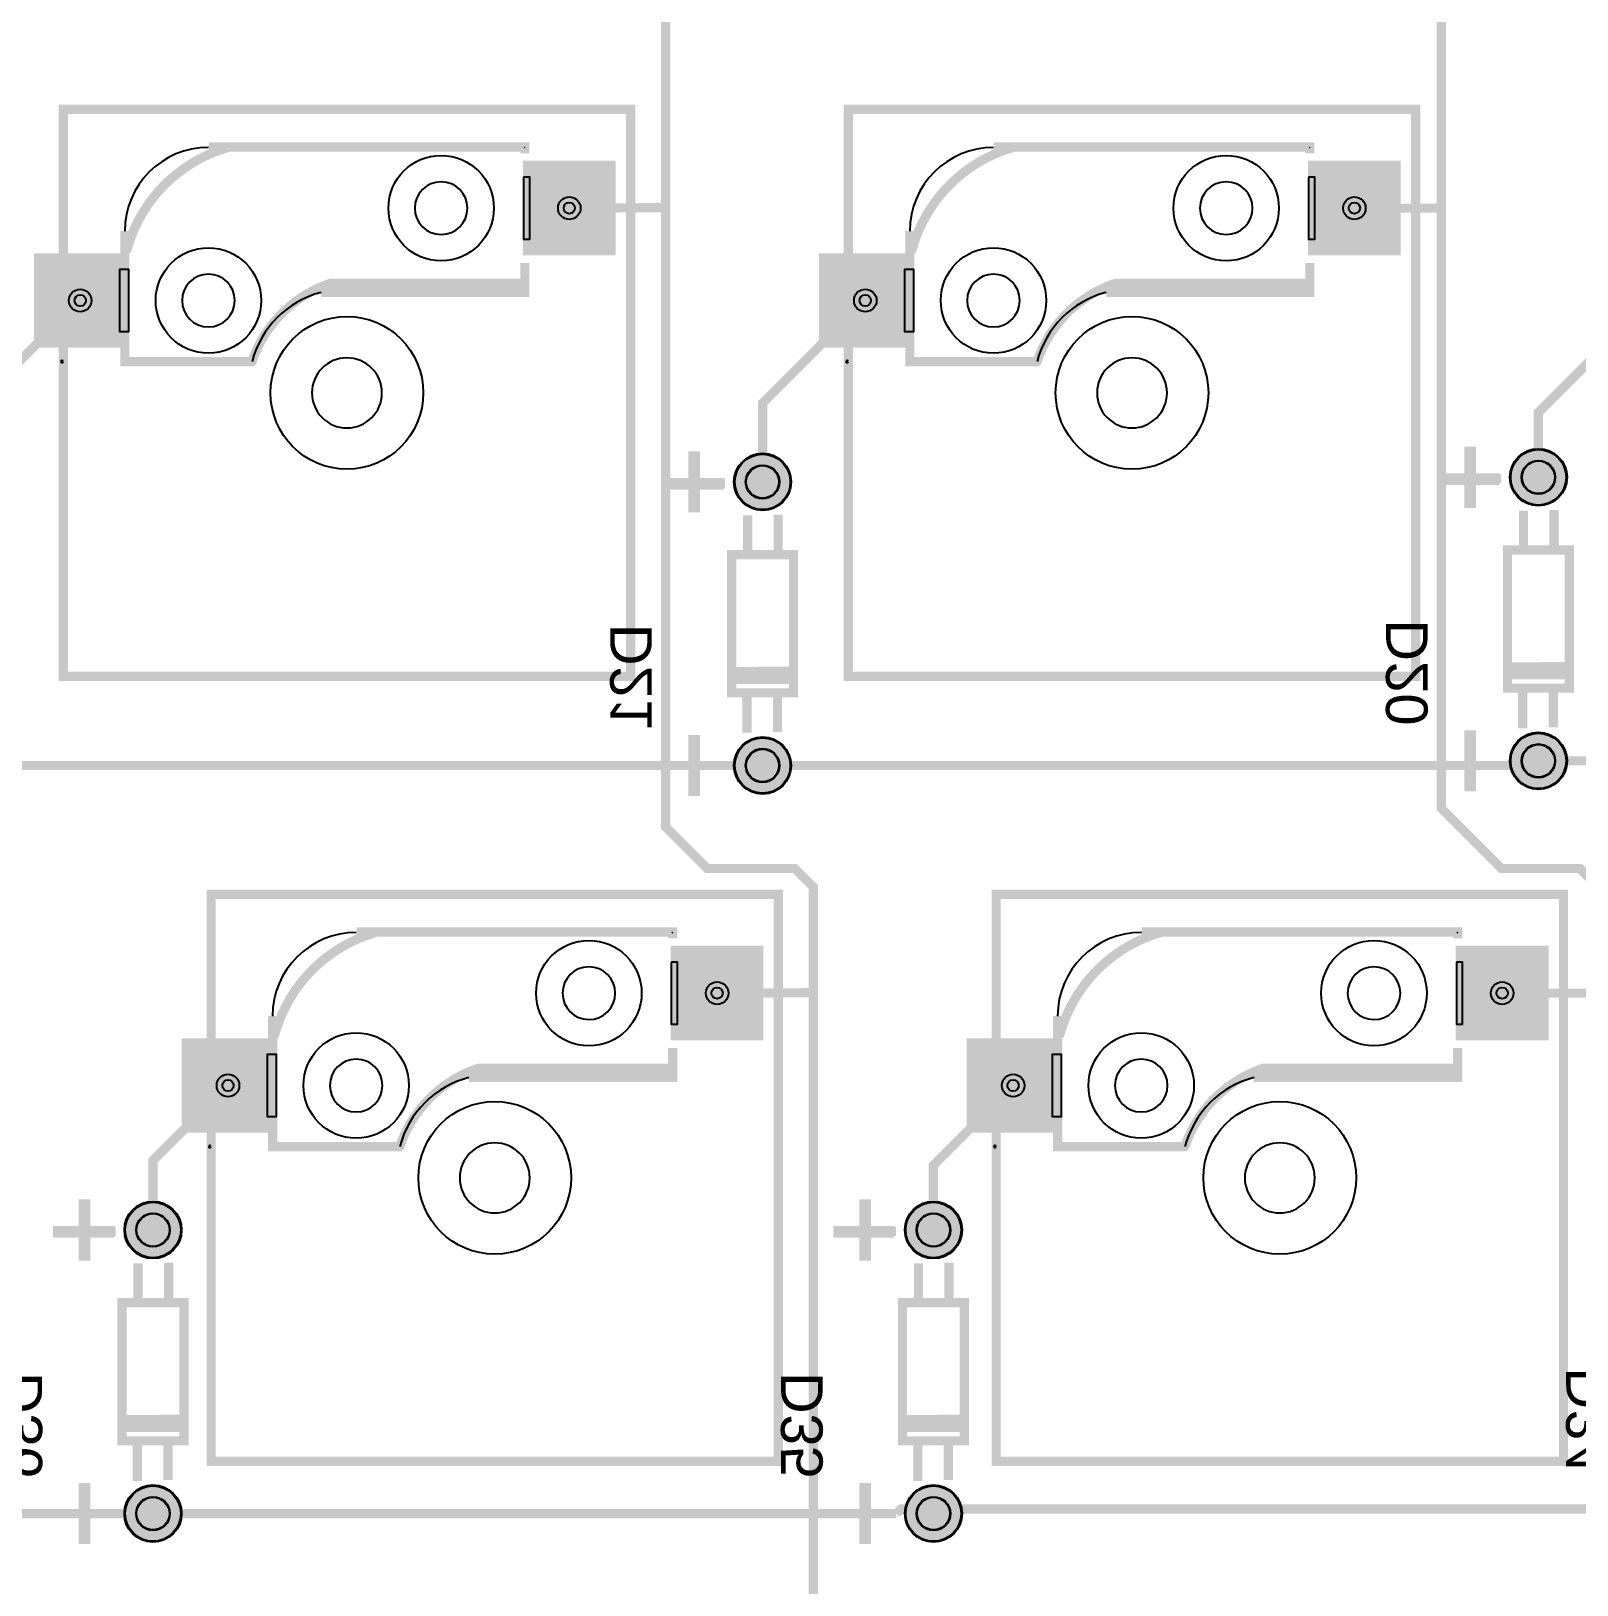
# Model space of a CAD drawing. Header units: millimetres. Extents: x -39 to 282, y -369 to -213.
# Drawn here: x 122.12 to 164.63, y -300.76 to -258.02 of the extents above; entities that cross this region are included whole.
import ezdxf

# ---------------------------------------------------------------- set-up
doc = ezdxf.new("R2010")
doc.units = ezdxf.units.MM
for name, color, linetype, true_color in [('BottomLayer', 7, 'Continuous', 0x0000ff), ('BottomPasteMaskLayer', 7, 'Continuous', 0x800000), ('BottomSilkLayer', 7, 'Continuous', 0x66cc33), ('BottomSolderMaskLayer', 7, 'Continuous', 0xaa00ff), ('Document', 7, 'Continuous', 0xffffff), ('Hole', 7, 'Continuous', 0x222222), ('Multi-Layer', 7, 'Continuous', 0xc0c0c0), ('TopLayer', 7, 'Continuous', 0xff0000), ('TopSilkLayer', 7, 'Continuous', 0xffcc00), ('TopSolderMaskLayer', 7, 'Continuous', 0x800080)]:
    doc.layers.add(name, color=color, linetype=linetype, true_color=true_color)
doc.styles.get("Standard").update_dxf_attribs({"font": 'arial.ttf'})

msp = doc.modelspace()

# ---------------------------------------------------------------- hatches: boundary and pattern name
at = {"layer": 'BottomLayer'}
for points in [[(135.675, -261.616), (138.175, -261.616), (138.175, -264.166), (135.675, -264.166)], [(157.265, -261.616), (159.765, -261.616), (159.765, -264.166), (157.265, -264.166)], [(135.826, -262.041), (135.826, -263.741), (137.426, -263.741), (137.426, -262.041), (135.826, -262.041)], [(157.416, -262.041), (157.416, -263.741), (159.016, -263.741), (159.016, -262.041), (157.416, -262.041)], [(122.225, -264.156), (124.725, -264.156), (124.725, -266.706), (122.225, -266.706)], [(143.815, -264.156), (146.315, -264.156), (146.315, -266.706), (143.815, -266.706)], [(122.976, -264.581), (122.976, -266.281), (124.576, -266.281), (124.576, -264.581), (122.976, -264.581)], [(144.566, -264.581), (144.566, -266.281), (146.166, -266.281), (146.166, -264.581), (144.566, -264.581)], [(139.739, -283.206), (142.239, -283.206), (142.239, -285.756), (139.739, -285.756)], [(161.329, -283.206), (163.829, -283.206), (163.829, -285.756), (161.329, -285.756)], [(139.89, -283.631), (139.89, -285.331), (141.49, -285.331), (141.49, -283.631), (139.89, -283.631)], [(161.48, -283.631), (161.48, -285.331), (163.08, -285.331), (163.08, -283.631), (161.48, -283.631)], [(126.289, -285.746), (128.789, -285.746), (128.789, -288.296), (126.289, -288.296)], [(147.879, -285.746), (150.379, -285.746), (150.379, -288.296), (147.879, -288.296)], [(127.04, -286.171), (127.04, -287.871), (128.64, -287.871), (128.64, -286.171), (127.04, -286.171)], [(148.63, -286.171), (148.63, -287.871), (150.23, -287.871), (150.23, -286.171), (148.63, -286.171)]]:
    msp.add_hatch(color=256, dxfattribs=at).paths.add_polyline_path(points)
at = {"layer": 'BottomPasteMaskLayer'}
for points in [[(135.675, -261.616), (138.175, -261.616), (138.175, -264.166), (135.675, -264.166)], [(157.265, -261.616), (159.765, -261.616), (159.765, -264.166), (157.265, -264.166)], [(122.225, -264.156), (124.725, -264.156), (124.725, -266.706), (122.225, -266.706)], [(143.815, -264.156), (146.315, -264.156), (146.315, -266.706), (143.815, -266.706)], [(139.739, -283.206), (142.239, -283.206), (142.239, -285.756), (139.739, -285.756)], [(161.329, -283.206), (163.829, -283.206), (163.829, -285.756), (161.329, -285.756)], [(126.289, -285.746), (128.789, -285.746), (128.789, -288.296), (126.289, -288.296)], [(147.879, -285.746), (150.379, -285.746), (150.379, -288.296), (147.879, -288.296)]]:
    msp.add_hatch(color=256, dxfattribs=at).paths.add_polyline_path(points)
at = {"layer": 'BottomSilkLayer'}
for points in [[(124.76, -264.159), (124.744, -264.158), (124.727, -264.155), (124.712, -264.15), (124.697, -264.142), (124.683, -264.133), (124.67, -264.122), (124.659, -264.11), (124.65, -264.096), (124.643, -264.081), (124.637, -264.065), (124.634, -264.049), (124.633, -264.032), (124.633, -264.032), (124.634, -264.014), (124.638, -263.997), (124.638, -263.997), (124.638, -263.997), (124.638, -263.997), (124.664, -263.907), (124.692, -263.818), (124.722, -263.729), (124.754, -263.641), (124.787, -263.554), (124.823, -263.468), (124.861, -263.382), (124.9, -263.297), (124.942, -263.213), (124.985, -263.131), (125.031, -263.049), (125.078, -262.968), (125.126, -262.888), (125.177, -262.809), (125.229, -262.732), (125.284, -262.656), (125.339, -262.581), (125.397, -262.507), (125.456, -262.434), (125.517, -262.363), (125.579, -262.294), (125.643, -262.225), (125.708, -262.158), (125.775, -262.093), (125.843, -262.029), (125.913, -261.967), (125.984, -261.906), (126.057, -261.847), (126.131, -261.789), (126.206, -261.734), (126.282, -261.68), (126.359, -261.627), (126.438, -261.577), (126.518, -261.528), (126.599, -261.481), (126.68, -261.435), (126.763, -261.392), (126.847, -261.351), (126.932, -261.311), (127.017, -261.273), (127.104, -261.237), (127.191, -261.204), (127.279, -261.172), (127.368, -261.142), (127.457, -261.114), (127.547, -261.088), (127.547, -261.088), (127.547, -261.088), (127.547, -261.088), (127.564, -261.084), (127.582, -261.083), (127.582, -261.083), (127.582, -261.083), (127.599, -261.084), (127.615, -261.088), (127.631, -261.093), (127.646, -261.1), (127.659, -261.11), (127.672, -261.12), (127.683, -261.133), (127.692, -261.147), (127.699, -261.162), (127.705, -261.177), (127.708, -261.194), (127.709, -261.21), (127.709, -261.21), (127.708, -261.227), (127.705, -261.243), (127.699, -261.259), (127.692, -261.274), (127.683, -261.288), (127.672, -261.3), (127.659, -261.311), (127.645, -261.32), (127.63, -261.328), (127.614, -261.333), (127.614, -261.333), (127.614, -261.333), (127.614, -261.333), (127.528, -261.358), (127.442, -261.385), (127.357, -261.413), (127.273, -261.444), (127.189, -261.477), (127.106, -261.511), (127.024, -261.548), (126.943, -261.586), (126.863, -261.626), (126.784, -261.668), (126.705, -261.712), (126.628, -261.758), (126.552, -261.805), (126.477, -261.854), (126.403, -261.905), (126.33, -261.958), (126.258, -262.012), (126.188, -262.067), (126.119, -262.125), (126.051, -262.184), (125.985, -262.244), (125.92, -262.306), (125.856, -262.37), (125.794, -262.435), (125.734, -262.501), (125.675, -262.569), (125.617, -262.638), (125.562, -262.708), (125.507, -262.78), (125.455, -262.853), (125.404, -262.927), (125.355, -263.002), (125.308, -263.078), (125.262, -263.155), (125.218, -263.234), (125.176, -263.313), (125.136, -263.393), (125.098, -263.475), (125.061, -263.557), (125.027, -263.639), (124.994, -263.723), (124.963, -263.807), (124.935, -263.892), (124.908, -263.978), (124.883, -264.064), (124.883, -264.064), (124.883, -264.064), (124.883, -264.064), (124.883, -264.064), (124.878, -264.08), (124.87, -264.095), (124.861, -264.109), (124.85, -264.122), (124.838, -264.133), (124.824, -264.142), (124.809, -264.149), (124.793, -264.155), (124.777, -264.158), (124.76, -264.159), (124.76, -264.159), (124.76, -264.159), (124.76, -264.159)], [(135.701, -261.084), (128.131, -261.084), (127.581, -261.084), (127.564, -261.085), (127.548, -261.088), (127.532, -261.093), (127.517, -261.101), (127.503, -261.11), (127.491, -261.121), (127.48, -261.133), (127.471, -261.147), (127.463, -261.162), (127.458, -261.178), (127.455, -261.194), (127.454, -261.211), (127.455, -261.227), (127.458, -261.243), (127.463, -261.259), (127.471, -261.274), (127.48, -261.288), (127.491, -261.3), (127.503, -261.311), (127.517, -261.321), (127.532, -261.328), (127.548, -261.333), (127.564, -261.336), (127.581, -261.338), (128.131, -261.338), (135.701, -261.338), (135.717, -261.336), (135.733, -261.333), (135.749, -261.328), (135.764, -261.321), (135.778, -261.311), (135.79, -261.3), (135.801, -261.288), (135.811, -261.274), (135.818, -261.259), (135.823, -261.243), (135.826, -261.227), (135.828, -261.211), (135.826, -261.194), (135.823, -261.178), (135.818, -261.162), (135.811, -261.147), (135.801, -261.133), (135.79, -261.121), (135.778, -261.11), (135.764, -261.101), (135.749, -261.093), (135.733, -261.088), (135.717, -261.085), (135.701, -261.084), (135.701, -261.084)], [(146.35, -264.159), (146.334, -264.158), (146.317, -264.155), (146.302, -264.15), (146.287, -264.142), (146.273, -264.133), (146.26, -264.122), (146.249, -264.11), (146.24, -264.096), (146.233, -264.081), (146.227, -264.065), (146.224, -264.049), (146.223, -264.032), (146.223, -264.032), (146.224, -264.014), (146.228, -263.997), (146.228, -263.997), (146.228, -263.997), (146.228, -263.997), (146.254, -263.907), (146.282, -263.818), (146.312, -263.729), (146.344, -263.641), (146.377, -263.554), (146.413, -263.468), (146.451, -263.382), (146.49, -263.297), (146.532, -263.213), (146.575, -263.131), (146.621, -263.049), (146.668, -262.968), (146.716, -262.888), (146.767, -262.809), (146.82, -262.732), (146.874, -262.656), (146.929, -262.581), (146.987, -262.507), (147.046, -262.434), (147.107, -262.363), (147.169, -262.294), (147.233, -262.225), (147.298, -262.158), (147.365, -262.093), (147.434, -262.029), (147.503, -261.967), (147.574, -261.906), (147.647, -261.847), (147.721, -261.789), (147.796, -261.734), (147.872, -261.68), (147.949, -261.627), (148.028, -261.577), (148.108, -261.528), (148.189, -261.481), (148.271, -261.435), (148.353, -261.392), (148.437, -261.351), (148.522, -261.311), (148.608, -261.273), (148.694, -261.237), (148.781, -261.204), (148.869, -261.172), (148.958, -261.142), (149.047, -261.114), (149.137, -261.088), (149.137, -261.088), (149.137, -261.088), (149.137, -261.088), (149.154, -261.084), (149.172, -261.083), (149.172, -261.083), (149.172, -261.083), (149.189, -261.084), (149.205, -261.088), (149.221, -261.093), (149.236, -261.1), (149.25, -261.11), (149.262, -261.12), (149.273, -261.133), (149.282, -261.147), (149.29, -261.162), (149.295, -261.177), (149.298, -261.194), (149.299, -261.21), (149.299, -261.21), (149.298, -261.227), (149.295, -261.243), (149.289, -261.259), (149.282, -261.274), (149.273, -261.288), (149.262, -261.3), (149.249, -261.311), (149.235, -261.32), (149.22, -261.328), (149.204, -261.333), (149.204, -261.333), (149.204, -261.333), (149.204, -261.333), (149.118, -261.358), (149.032, -261.385), (148.947, -261.413), (148.863, -261.444), (148.779, -261.477), (148.697, -261.511), (148.614, -261.548), (148.533, -261.586), (148.453, -261.626), (148.374, -261.668), (148.295, -261.712), (148.218, -261.758), (148.142, -261.805), (148.067, -261.854), (147.993, -261.905), (147.92, -261.958), (147.848, -262.012), (147.778, -262.067), (147.709, -262.125), (147.641, -262.184), (147.575, -262.244), (147.51, -262.306), (147.446, -262.37), (147.384, -262.435), (147.324, -262.501), (147.265, -262.569), (147.207, -262.638), (147.152, -262.708), (147.098, -262.78), (147.045, -262.853), (146.994, -262.927), (146.945, -263.002), (146.898, -263.078), (146.852, -263.155), (146.808, -263.234), (146.766, -263.313), (146.726, -263.393), (146.688, -263.475), (146.651, -263.557), (146.617, -263.639), (146.584, -263.723), (146.553, -263.807), (146.525, -263.892), (146.498, -263.978), (146.473, -264.064), (146.473, -264.064), (146.473, -264.064), (146.473, -264.064), (146.473, -264.064), (146.468, -264.08), (146.46, -264.095), (146.451, -264.109), (146.44, -264.122), (146.428, -264.133), (146.414, -264.142), (146.399, -264.149), (146.383, -264.155), (146.367, -264.158), (146.35, -264.159), (146.35, -264.159), (146.35, -264.159), (146.35, -264.159)], [(157.291, -261.084), (149.721, -261.084), (149.171, -261.084), (149.154, -261.085), (149.138, -261.088), (149.122, -261.093), (149.107, -261.101), (149.093, -261.11), (149.081, -261.121), (149.07, -261.133), (149.061, -261.147), (149.053, -261.162), (149.048, -261.178), (149.045, -261.194), (149.044, -261.211), (149.045, -261.227), (149.048, -261.243), (149.053, -261.259), (149.061, -261.274), (149.07, -261.288), (149.081, -261.3), (149.093, -261.311), (149.107, -261.321), (149.122, -261.328), (149.138, -261.333), (149.154, -261.336), (149.171, -261.338), (149.721, -261.338), (157.291, -261.338), (157.307, -261.336), (157.323, -261.333), (157.339, -261.328), (157.354, -261.321), (157.368, -261.311), (157.38, -261.3), (157.391, -261.288), (157.401, -261.274), (157.408, -261.259), (157.413, -261.243), (157.416, -261.227), (157.418, -261.211), (157.416, -261.194), (157.413, -261.178), (157.408, -261.162), (157.401, -261.147), (157.391, -261.133), (157.38, -261.121), (157.368, -261.11), (157.354, -261.101), (157.339, -261.093), (157.323, -261.088), (157.307, -261.085), (157.291, -261.084), (157.291, -261.084)], [(128.2, -267.24), (128.183, -267.239), (128.167, -267.236), (128.151, -267.23), (128.136, -267.223), (128.122, -267.214), (128.11, -267.203), (128.099, -267.19), (128.09, -267.177), (128.082, -267.162), (128.077, -267.146), (128.074, -267.13), (128.073, -267.113), (128.073, -267.113), (128.073, -267.113), (128.075, -267.091), (128.08, -267.07), (128.08, -267.07), (128.08, -267.07), (128.08, -267.07), (128.08, -267.07), (128.109, -266.989), (128.139, -266.909), (128.171, -266.829), (128.205, -266.75), (128.241, -266.672), (128.279, -266.595), (128.319, -266.519), (128.361, -266.443), (128.405, -266.369), (128.45, -266.296), (128.497, -266.224), (128.546, -266.153), (128.596, -266.084), (128.648, -266.015), (128.702, -265.948), (128.758, -265.882), (128.815, -265.818), (128.873, -265.755), (128.933, -265.693), (128.995, -265.633), (129.058, -265.575), (129.122, -265.518), (129.188, -265.462), (129.255, -265.408), (129.323, -265.356), (129.393, -265.306), (129.464, -265.257), (129.536, -265.21), (129.609, -265.165), (129.683, -265.121), (129.758, -265.079), (129.835, -265.04), (129.912, -265.002), (129.99, -264.965), (130.069, -264.931), (130.148, -264.899), (130.229, -264.869), (130.31, -264.84), (130.31, -264.84), (130.31, -264.84), (130.31, -264.84), (130.33, -264.835), (130.351, -264.833), (130.351, -264.833), (130.368, -264.834), (130.384, -264.838), (130.4, -264.843), (130.415, -264.85), (130.429, -264.86), (130.441, -264.871), (130.452, -264.883), (130.461, -264.897), (130.469, -264.912), (130.474, -264.927), (130.477, -264.944), (130.478, -264.96), (130.478, -264.96), (130.477, -264.978), (130.473, -264.995), (130.467, -265.012), (130.459, -265.028), (130.449, -265.042), (130.437, -265.055), (130.423, -265.065), (130.407, -265.074), (130.391, -265.081), (130.391, -265.081), (130.391, -265.081), (130.391, -265.081), (130.391, -265.081), (130.314, -265.108), (130.237, -265.137), (130.161, -265.168), (130.086, -265.201), (130.011, -265.235), (129.938, -265.272), (129.866, -265.31), (129.794, -265.35), (129.724, -265.392), (129.654, -265.436), (129.586, -265.481), (129.519, -265.528), (129.453, -265.577), (129.388, -265.627), (129.324, -265.679), (129.262, -265.733), (129.201, -265.788), (129.142, -265.844), (129.084, -265.902), (129.028, -265.962), (128.973, -266.022), (128.919, -266.085), (128.867, -266.148), (128.817, -266.213), (128.768, -266.279), (128.721, -266.346), (128.676, -266.414), (128.632, -266.484), (128.59, -266.554), (128.55, -266.626), (128.512, -266.698), (128.475, -266.772), (128.441, -266.846), (128.408, -266.921), (128.377, -266.997), (128.348, -267.074), (128.321, -267.151), (128.321, -267.151), (128.321, -267.151), (128.321, -267.151), (128.315, -267.166), (128.308, -267.18), (128.298, -267.193), (128.287, -267.205), (128.275, -267.215), (128.261, -267.224), (128.247, -267.231), (128.232, -267.236), (128.216, -267.239), (128.2, -267.24), (128.2, -267.24), (128.2, -267.24)], [(130.351, -265.088), (131.391, -265.088), (135.701, -265.088), (135.717, -265.087), (135.733, -265.083), (135.749, -265.078), (135.764, -265.071), (135.778, -265.061), (135.79, -265.051), (135.801, -265.038), (135.811, -265.024), (135.818, -265.009), (135.823, -264.994), (135.826, -264.977), (135.828, -264.961), (135.826, -264.944), (135.823, -264.928), (135.818, -264.912), (135.811, -264.897), (135.801, -264.883), (135.79, -264.871), (135.778, -264.86), (135.764, -264.851), (135.749, -264.843), (135.733, -264.838), (135.717, -264.835), (135.701, -264.834), (131.391, -264.834), (130.351, -264.834), (130.334, -264.835), (130.318, -264.838), (130.302, -264.843), (130.287, -264.851), (130.273, -264.86), (130.261, -264.871), (130.25, -264.883), (130.241, -264.897), (130.233, -264.912), (130.228, -264.928), (130.225, -264.944), (130.224, -264.961), (130.225, -264.977), (130.228, -264.994), (130.233, -265.009), (130.241, -265.024), (130.25, -265.038), (130.261, -265.051), (130.273, -265.061), (130.287, -265.071), (130.302, -265.078), (130.318, -265.083), (130.334, -265.087), (130.351, -265.088), (130.351, -265.088)], [(149.79, -267.24), (149.773, -267.239), (149.757, -267.236), (149.741, -267.23), (149.726, -267.223), (149.712, -267.214), (149.7, -267.203), (149.689, -267.19), (149.68, -267.177), (149.672, -267.162), (149.667, -267.146), (149.664, -267.13), (149.663, -267.113), (149.663, -267.113), (149.663, -267.113), (149.665, -267.091), (149.67, -267.07), (149.67, -267.07), (149.67, -267.07), (149.67, -267.07), (149.67, -267.07), (149.699, -266.989), (149.729, -266.909), (149.761, -266.829), (149.795, -266.75), (149.832, -266.672), (149.87, -266.595), (149.909, -266.519), (149.951, -266.443), (149.995, -266.369), (150.04, -266.296), (150.087, -266.224), (150.136, -266.153), (150.186, -266.084), (150.238, -266.015), (150.292, -265.948), (150.348, -265.882), (150.405, -265.818), (150.463, -265.755), (150.523, -265.693), (150.585, -265.633), (150.648, -265.575), (150.712, -265.518), (150.778, -265.462), (150.845, -265.408), (150.913, -265.356), (150.983, -265.306), (151.054, -265.257), (151.126, -265.21), (151.199, -265.165), (151.273, -265.121), (151.348, -265.079), (151.425, -265.04), (151.502, -265.002), (151.58, -264.965), (151.659, -264.931), (151.739, -264.899), (151.819, -264.869), (151.9, -264.84), (151.9, -264.84), (151.9, -264.84), (151.9, -264.84), (151.921, -264.835), (151.941, -264.833), (151.941, -264.833), (151.958, -264.834), (151.974, -264.838), (151.99, -264.843), (152.005, -264.85), (152.019, -264.86), (152.031, -264.871), (152.042, -264.883), (152.051, -264.897), (152.059, -264.912), (152.064, -264.927), (152.067, -264.944), (152.068, -264.96), (152.068, -264.96), (152.067, -264.978), (152.064, -264.995), (152.057, -265.012), (152.049, -265.028), (152.039, -265.042), (152.027, -265.055), (152.013, -265.065), (151.997, -265.074), (151.981, -265.081), (151.981, -265.081), (151.981, -265.081), (151.981, -265.081), (151.981, -265.081), (151.904, -265.108), (151.827, -265.137), (151.751, -265.168), (151.676, -265.201), (151.601, -265.235), (151.528, -265.272), (151.456, -265.31), (151.384, -265.35), (151.314, -265.392), (151.244, -265.436), (151.176, -265.481), (151.109, -265.528), (151.043, -265.577), (150.978, -265.627), (150.914, -265.679), (150.852, -265.733), (150.791, -265.788), (150.732, -265.844), (150.674, -265.902), (150.618, -265.962), (150.563, -266.022), (150.509, -266.085), (150.457, -266.148), (150.407, -266.213), (150.358, -266.279), (150.311, -266.346), (150.266, -266.414), (150.222, -266.484), (150.18, -266.554), (150.14, -266.626), (150.102, -266.698), (150.065, -266.772), (150.031, -266.846), (149.998, -266.921), (149.967, -266.997), (149.938, -267.074), (149.911, -267.151), (149.911, -267.151), (149.911, -267.151), (149.911, -267.151), (149.905, -267.166), (149.898, -267.18), (149.888, -267.193), (149.877, -267.205), (149.865, -267.215), (149.851, -267.224), (149.837, -267.231), (149.822, -267.236), (149.806, -267.239), (149.79, -267.24), (149.79, -267.24), (149.79, -267.24)], [(151.941, -265.088), (152.981, -265.088), (157.291, -265.088), (157.307, -265.087), (157.323, -265.083), (157.339, -265.078), (157.354, -265.071), (157.368, -265.061), (157.38, -265.051), (157.391, -265.038), (157.401, -265.024), (157.408, -265.009), (157.413, -264.994), (157.416, -264.977), (157.418, -264.961), (157.416, -264.944), (157.413, -264.928), (157.408, -264.912), (157.401, -264.897), (157.391, -264.883), (157.38, -264.871), (157.368, -264.86), (157.354, -264.851), (157.339, -264.843), (157.323, -264.838), (157.307, -264.835), (157.291, -264.834), (152.981, -264.834), (151.941, -264.834), (151.924, -264.835), (151.908, -264.838), (151.892, -264.843), (151.877, -264.851), (151.863, -264.86), (151.851, -264.871), (151.84, -264.883), (151.831, -264.897), (151.823, -264.912), (151.818, -264.928), (151.815, -264.944), (151.814, -264.961), (151.815, -264.977), (151.818, -264.994), (151.823, -265.009), (151.831, -265.024), (151.84, -265.038), (151.851, -265.051), (151.863, -265.061), (151.877, -265.071), (151.892, -265.078), (151.908, -265.083), (151.924, -265.087), (151.941, -265.088), (151.941, -265.088)], [(124.701, -267.238), (128.201, -267.238), (128.217, -267.237), (128.233, -267.233), (128.249, -267.228), (128.264, -267.221), (128.278, -267.211), (128.29, -267.2), (128.301, -267.188), (128.311, -267.174), (128.318, -267.159), (128.323, -267.143), (128.327, -267.127), (128.328, -267.111), (128.327, -267.094), (128.323, -267.078), (128.318, -267.062), (128.311, -267.047), (128.301, -267.033), (128.29, -267.021), (128.278, -267.01), (128.264, -267.001), (128.249, -266.993), (128.233, -266.988), (128.217, -266.985), (128.201, -266.984), (124.701, -266.984), (124.684, -266.985), (124.668, -266.988), (124.652, -266.993), (124.637, -267.001), (124.623, -267.01), (124.611, -267.021), (124.6, -267.033), (124.591, -267.047), (124.583, -267.062), (124.578, -267.078), (124.575, -267.094), (124.574, -267.111), (124.575, -267.127), (124.578, -267.143), (124.583, -267.159), (124.591, -267.174), (124.6, -267.188), (124.611, -267.2), (124.623, -267.211), (124.637, -267.221), (124.652, -267.228), (124.668, -267.233), (124.684, -267.237), (124.701, -267.238), (124.701, -267.238)], [(146.291, -267.238), (149.791, -267.238), (149.807, -267.237), (149.823, -267.233), (149.839, -267.228), (149.854, -267.221), (149.868, -267.211), (149.88, -267.2), (149.891, -267.188), (149.901, -267.174), (149.908, -267.159), (149.913, -267.143), (149.917, -267.127), (149.918, -267.111), (149.917, -267.094), (149.913, -267.078), (149.908, -267.062), (149.901, -267.047), (149.891, -267.033), (149.88, -267.021), (149.868, -267.01), (149.854, -267.001), (149.839, -266.993), (149.824, -266.988), (149.807, -266.985), (149.791, -266.984), (146.291, -266.984), (146.274, -266.985), (146.258, -266.988), (146.242, -266.993), (146.227, -267.001), (146.213, -267.01), (146.201, -267.021), (146.19, -267.033), (146.181, -267.047), (146.173, -267.062), (146.168, -267.078), (146.165, -267.094), (146.164, -267.111), (146.165, -267.127), (146.168, -267.143), (146.173, -267.159), (146.181, -267.174), (146.19, -267.188), (146.201, -267.2), (146.213, -267.211), (146.227, -267.221), (146.242, -267.228), (146.258, -267.233), (146.274, -267.237), (146.291, -267.238), (146.291, -267.238)], [(141.39, -275.511), (141.39, -275.971), (141.38, -275.981), (143.06, -275.981), (143.09, -275.951), (143.09, -275.541), (143.09, -275.501)], [(162.726, -275.384), (162.726, -275.844), (162.716, -275.854), (164.396, -275.854), (164.426, -275.824), (164.426, -275.414), (164.426, -275.374)], [(128.824, -285.749), (128.808, -285.748), (128.791, -285.745), (128.776, -285.74), (128.761, -285.732), (128.747, -285.723), (128.734, -285.712), (128.723, -285.7), (128.714, -285.686), (128.707, -285.671), (128.701, -285.655), (128.698, -285.639), (128.697, -285.622), (128.697, -285.622), (128.698, -285.604), (128.702, -285.587), (128.702, -285.587), (128.702, -285.587), (128.702, -285.587), (128.728, -285.497), (128.756, -285.408), (128.786, -285.319), (128.818, -285.231), (128.851, -285.144), (128.887, -285.058), (128.925, -284.972), (128.964, -284.887), (129.006, -284.803), (129.049, -284.721), (129.095, -284.639), (129.142, -284.558), (129.19, -284.478), (129.241, -284.4), (129.293, -284.322), (129.348, -284.246), (129.403, -284.171), (129.461, -284.097), (129.52, -284.024), (129.581, -283.953), (129.643, -283.884), (129.707, -283.815), (129.772, -283.748), (129.839, -283.683), (129.907, -283.619), (129.977, -283.557), (130.048, -283.496), (130.121, -283.437), (130.195, -283.379), (130.27, -283.324), (130.346, -283.27), (130.423, -283.217), (130.502, -283.167), (130.582, -283.118), (130.663, -283.071), (130.744, -283.025), (130.827, -282.982), (130.911, -282.941), (130.996, -282.901), (131.081, -282.863), (131.168, -282.827), (131.255, -282.794), (131.343, -282.762), (131.432, -282.732), (131.521, -282.704), (131.611, -282.678), (131.611, -282.678), (131.611, -282.678), (131.611, -282.678), (131.628, -282.675), (131.646, -282.673), (131.646, -282.673), (131.646, -282.673), (131.663, -282.674), (131.679, -282.678), (131.695, -282.683), (131.71, -282.69), (131.723, -282.7), (131.736, -282.711), (131.747, -282.723), (131.756, -282.737), (131.763, -282.752), (131.769, -282.767), (131.772, -282.784), (131.773, -282.8), (131.773, -282.8), (131.772, -282.817), (131.769, -282.833), (131.763, -282.849), (131.756, -282.864), (131.747, -282.878), (131.736, -282.89), (131.723, -282.901), (131.709, -282.91), (131.694, -282.918), (131.678, -282.923), (131.678, -282.923), (131.678, -282.923), (131.678, -282.923), (131.592, -282.948), (131.506, -282.975), (131.421, -283.003), (131.337, -283.034), (131.253, -283.067), (131.17, -283.101), (131.088, -283.138), (131.007, -283.176), (130.927, -283.216), (130.848, -283.258), (130.769, -283.302), (130.692, -283.348), (130.616, -283.395), (130.541, -283.444), (130.467, -283.495), (130.394, -283.548), (130.322, -283.602), (130.252, -283.658), (130.183, -283.715), (130.115, -283.774), (130.049, -283.834), (129.984, -283.896), (129.92, -283.96), (129.858, -284.025), (129.798, -284.091), (129.739, -284.159), (129.681, -284.228), (129.626, -284.298), (129.571, -284.37), (129.519, -284.443), (129.468, -284.517), (129.419, -284.592), (129.372, -284.668), (129.326, -284.745), (129.282, -284.824), (129.24, -284.903), (129.2, -284.983), (129.162, -285.065), (129.125, -285.147), (129.091, -285.229), (129.058, -285.313), (129.027, -285.397), (128.999, -285.483), (128.972, -285.568), (128.947, -285.654), (128.947, -285.654), (128.947, -285.654), (128.947, -285.654), (128.947, -285.654), (128.942, -285.67), (128.934, -285.685), (128.925, -285.699), (128.914, -285.712), (128.902, -285.723), (128.888, -285.732), (128.873, -285.74), (128.857, -285.745), (128.841, -285.748), (128.824, -285.749), (128.824, -285.749), (128.824, -285.749), (128.824, -285.749)], [(139.765, -282.674), (132.195, -282.674), (131.645, -282.674), (131.628, -282.675), (131.612, -282.678), (131.596, -282.683), (131.581, -282.691), (131.567, -282.7), (131.555, -282.711), (131.544, -282.723), (131.535, -282.737), (131.527, -282.752), (131.522, -282.768), (131.519, -282.784), (131.518, -282.801), (131.519, -282.817), (131.522, -282.833), (131.527, -282.849), (131.535, -282.864), (131.544, -282.878), (131.555, -282.89), (131.567, -282.901), (131.581, -282.911), (131.596, -282.918), (131.612, -282.923), (131.628, -282.927), (131.645, -282.928), (132.195, -282.928), (139.765, -282.928), (139.781, -282.927), (139.797, -282.923), (139.813, -282.918), (139.828, -282.911), (139.842, -282.901), (139.854, -282.89), (139.865, -282.878), (139.875, -282.864), (139.882, -282.849), (139.887, -282.833), (139.89, -282.817), (139.892, -282.801), (139.89, -282.784), (139.887, -282.768), (139.882, -282.752), (139.875, -282.737), (139.865, -282.723), (139.854, -282.711), (139.842, -282.7), (139.828, -282.691), (139.813, -282.683), (139.797, -282.678), (139.781, -282.675), (139.765, -282.674), (139.765, -282.674)], [(150.414, -285.749), (150.398, -285.748), (150.381, -285.745), (150.366, -285.74), (150.351, -285.732), (150.337, -285.723), (150.324, -285.712), (150.313, -285.7), (150.304, -285.686), (150.297, -285.671), (150.292, -285.655), (150.288, -285.639), (150.287, -285.622), (150.287, -285.622), (150.288, -285.604), (150.292, -285.587), (150.292, -285.587), (150.292, -285.587), (150.292, -285.587), (150.318, -285.497), (150.346, -285.408), (150.376, -285.319), (150.408, -285.231), (150.441, -285.144), (150.477, -285.058), (150.515, -284.972), (150.555, -284.887), (150.596, -284.803), (150.639, -284.721), (150.685, -284.639), (150.732, -284.558), (150.78, -284.478), (150.831, -284.4), (150.884, -284.322), (150.938, -284.246), (150.993, -284.171), (151.051, -284.097), (151.11, -284.024), (151.171, -283.953), (151.233, -283.884), (151.297, -283.815), (151.362, -283.748), (151.429, -283.683), (151.498, -283.619), (151.567, -283.557), (151.638, -283.496), (151.711, -283.437), (151.785, -283.379), (151.86, -283.324), (151.936, -283.27), (152.013, -283.217), (152.092, -283.167), (152.172, -283.118), (152.253, -283.071), (152.335, -283.025), (152.417, -282.982), (152.501, -282.941), (152.586, -282.901), (152.672, -282.863), (152.758, -282.827), (152.845, -282.794), (152.933, -282.762), (153.022, -282.732), (153.111, -282.704), (153.201, -282.678), (153.201, -282.678), (153.201, -282.678), (153.201, -282.678), (153.218, -282.675), (153.236, -282.673), (153.236, -282.673), (153.236, -282.673), (153.253, -282.674), (153.269, -282.678), (153.285, -282.683), (153.3, -282.69), (153.314, -282.7), (153.326, -282.711), (153.337, -282.723), (153.346, -282.737), (153.354, -282.752), (153.359, -282.767), (153.362, -282.784), (153.363, -282.8), (153.363, -282.8), (153.362, -282.817), (153.359, -282.833), (153.353, -282.849), (153.346, -282.864), (153.337, -282.878), (153.326, -282.89), (153.313, -282.901), (153.299, -282.91), (153.284, -282.918), (153.268, -282.923), (153.268, -282.923), (153.268, -282.923), (153.268, -282.923), (153.182, -282.948), (153.096, -282.975), (153.011, -283.003), (152.927, -283.034), (152.843, -283.067), (152.761, -283.101), (152.678, -283.138), (152.597, -283.176), (152.517, -283.216), (152.438, -283.258), (152.359, -283.302), (152.282, -283.348), (152.206, -283.395), (152.131, -283.444), (152.057, -283.495), (151.984, -283.548), (151.912, -283.602), (151.842, -283.658), (151.773, -283.715), (151.705, -283.774), (151.639, -283.834), (151.574, -283.896), (151.51, -283.96), (151.448, -284.025), (151.388, -284.091), (151.329, -284.159), (151.271, -284.228), (151.216, -284.298), (151.162, -284.37), (151.109, -284.443), (151.058, -284.517), (151.009, -284.592), (150.962, -284.668), (150.916, -284.745), (150.872, -284.824), (150.83, -284.903), (150.79, -284.983), (150.752, -285.065), (150.715, -285.147), (150.681, -285.229), (150.648, -285.313), (150.617, -285.397), (150.589, -285.483), (150.562, -285.568), (150.537, -285.654), (150.537, -285.654), (150.537, -285.654), (150.537, -285.654), (150.537, -285.654), (150.532, -285.67), (150.524, -285.685), (150.515, -285.699), (150.504, -285.712), (150.492, -285.723), (150.478, -285.732), (150.463, -285.74), (150.447, -285.745), (150.431, -285.748), (150.414, -285.749), (150.414, -285.749), (150.414, -285.749), (150.414, -285.749)], [(161.355, -282.674), (153.785, -282.674), (153.235, -282.674), (153.218, -282.675), (153.202, -282.678), (153.186, -282.683), (153.171, -282.691), (153.157, -282.7), (153.145, -282.711), (153.134, -282.723), (153.125, -282.737), (153.117, -282.752), (153.112, -282.768), (153.109, -282.784), (153.108, -282.801), (153.109, -282.817), (153.112, -282.833), (153.117, -282.849), (153.125, -282.864), (153.134, -282.878), (153.145, -282.89), (153.157, -282.901), (153.171, -282.911), (153.186, -282.918), (153.202, -282.923), (153.218, -282.927), (153.235, -282.928), (153.785, -282.928), (161.355, -282.928), (161.371, -282.927), (161.387, -282.923), (161.403, -282.918), (161.418, -282.911), (161.432, -282.901), (161.444, -282.89), (161.455, -282.878), (161.465, -282.864), (161.472, -282.849), (161.477, -282.833), (161.48, -282.817), (161.482, -282.801), (161.48, -282.784), (161.477, -282.768), (161.472, -282.752), (161.465, -282.737), (161.455, -282.723), (161.444, -282.711), (161.432, -282.7), (161.418, -282.691), (161.403, -282.683), (161.387, -282.678), (161.371, -282.675), (161.355, -282.674), (161.355, -282.674)], [(132.264, -288.83), (132.247, -288.829), (132.231, -288.826), (132.215, -288.821), (132.2, -288.813), (132.186, -288.804), (132.174, -288.793), (132.163, -288.781), (132.154, -288.767), (132.146, -288.752), (132.141, -288.736), (132.138, -288.72), (132.137, -288.703), (132.137, -288.703), (132.137, -288.703), (132.139, -288.681), (132.144, -288.66), (132.144, -288.66), (132.144, -288.66), (132.144, -288.66), (132.144, -288.66), (132.173, -288.579), (132.203, -288.499), (132.235, -288.419), (132.269, -288.34), (132.306, -288.262), (132.344, -288.185), (132.383, -288.109), (132.425, -288.033), (132.469, -287.959), (132.514, -287.886), (132.561, -287.814), (132.61, -287.743), (132.66, -287.674), (132.712, -287.605), (132.766, -287.538), (132.822, -287.472), (132.879, -287.408), (132.937, -287.345), (132.997, -287.283), (133.059, -287.223), (133.122, -287.165), (133.186, -287.108), (133.252, -287.052), (133.319, -286.999), (133.387, -286.946), (133.457, -286.896), (133.528, -286.847), (133.6, -286.8), (133.673, -286.755), (133.747, -286.711), (133.822, -286.669), (133.899, -286.63), (133.976, -286.592), (134.054, -286.555), (134.133, -286.521), (134.212, -286.489), (134.293, -286.459), (134.374, -286.43), (134.374, -286.43), (134.374, -286.43), (134.374, -286.43), (134.394, -286.425), (134.415, -286.423), (134.415, -286.423), (134.432, -286.424), (134.448, -286.428), (134.464, -286.433), (134.479, -286.44), (134.493, -286.45), (134.505, -286.461), (134.516, -286.473), (134.525, -286.487), (134.533, -286.502), (134.538, -286.518), (134.541, -286.534), (134.542, -286.55), (134.542, -286.55), (134.541, -286.568), (134.537, -286.585), (134.531, -286.602), (134.523, -286.618), (134.513, -286.632), (134.501, -286.645), (134.487, -286.656), (134.471, -286.664), (134.455, -286.671), (134.455, -286.671), (134.455, -286.671), (134.455, -286.671), (134.455, -286.671), (134.378, -286.698), (134.301, -286.727), (134.225, -286.758), (134.15, -286.791), (134.075, -286.825), (134.002, -286.862), (133.93, -286.9), (133.858, -286.94), (133.788, -286.982), (133.718, -287.026), (133.65, -287.071), (133.583, -287.118), (133.517, -287.167), (133.452, -287.217), (133.388, -287.269), (133.326, -287.323), (133.265, -287.378), (133.206, -287.434), (133.148, -287.492), (133.092, -287.552), (133.037, -287.612), (132.983, -287.675), (132.931, -287.738), (132.881, -287.803), (132.832, -287.869), (132.785, -287.936), (132.74, -288.004), (132.696, -288.074), (132.654, -288.144), (132.614, -288.216), (132.576, -288.288), (132.539, -288.362), (132.505, -288.436), (132.472, -288.511), (132.441, -288.587), (132.412, -288.664), (132.385, -288.741), (132.385, -288.741), (132.385, -288.741), (132.385, -288.741), (132.379, -288.756), (132.372, -288.77), (132.362, -288.783), (132.351, -288.795), (132.339, -288.806), (132.325, -288.814), (132.311, -288.821), (132.296, -288.826), (132.28, -288.829), (132.264, -288.83), (132.264, -288.83), (132.264, -288.83)], [(134.415, -286.678), (135.455, -286.678), (139.765, -286.678), (139.781, -286.677), (139.797, -286.673), (139.813, -286.668), (139.828, -286.661), (139.842, -286.652), (139.854, -286.641), (139.865, -286.628), (139.875, -286.614), (139.882, -286.599), (139.887, -286.584), (139.89, -286.567), (139.892, -286.551), (139.89, -286.534), (139.887, -286.518), (139.882, -286.502), (139.875, -286.487), (139.865, -286.473), (139.854, -286.461), (139.842, -286.45), (139.828, -286.441), (139.813, -286.433), (139.797, -286.428), (139.781, -286.425), (139.765, -286.424), (135.455, -286.424), (134.415, -286.424), (134.398, -286.425), (134.382, -286.428), (134.366, -286.433), (134.351, -286.441), (134.337, -286.45), (134.325, -286.461), (134.314, -286.473), (134.305, -286.487), (134.297, -286.502), (134.292, -286.518), (134.289, -286.534), (134.288, -286.551), (134.289, -286.567), (134.292, -286.584), (134.297, -286.599), (134.305, -286.614), (134.314, -286.628), (134.325, -286.641), (134.337, -286.652), (134.351, -286.661), (134.366, -286.668), (134.382, -286.673), (134.398, -286.677), (134.415, -286.678), (134.415, -286.678)], [(153.854, -288.83), (153.837, -288.829), (153.821, -288.826), (153.805, -288.821), (153.79, -288.813), (153.776, -288.804), (153.764, -288.793), (153.753, -288.781), (153.744, -288.767), (153.736, -288.752), (153.731, -288.736), (153.728, -288.72), (153.727, -288.703), (153.727, -288.703), (153.727, -288.703), (153.729, -288.681), (153.734, -288.66), (153.734, -288.66), (153.734, -288.66), (153.734, -288.66), (153.734, -288.66), (153.763, -288.579), (153.793, -288.499), (153.825, -288.419), (153.859, -288.34), (153.896, -288.262), (153.934, -288.185), (153.973, -288.109), (154.015, -288.033), (154.059, -287.959), (154.104, -287.886), (154.151, -287.814), (154.2, -287.743), (154.25, -287.674), (154.302, -287.605), (154.356, -287.538), (154.412, -287.472), (154.469, -287.408), (154.527, -287.345), (154.587, -287.283), (154.649, -287.223), (154.712, -287.165), (154.776, -287.108), (154.842, -287.052), (154.909, -286.999), (154.978, -286.946), (155.047, -286.896), (155.118, -286.847), (155.19, -286.8), (155.263, -286.755), (155.337, -286.711), (155.412, -286.669), (155.489, -286.63), (155.566, -286.592), (155.644, -286.555), (155.723, -286.521), (155.803, -286.489), (155.883, -286.459), (155.964, -286.43), (155.964, -286.43), (155.964, -286.43), (155.964, -286.43), (155.985, -286.425), (156.005, -286.423), (156.005, -286.423), (156.022, -286.424), (156.038, -286.428), (156.054, -286.433), (156.069, -286.44), (156.083, -286.45), (156.095, -286.461), (156.106, -286.473), (156.115, -286.487), (156.123, -286.502), (156.128, -286.518), (156.131, -286.534), (156.132, -286.55), (156.132, -286.55), (156.131, -286.568), (156.128, -286.585), (156.121, -286.602), (156.113, -286.618), (156.103, -286.632), (156.091, -286.645), (156.077, -286.656), (156.061, -286.664), (156.045, -286.671), (156.045, -286.671), (156.045, -286.671), (156.045, -286.671), (156.045, -286.671), (155.968, -286.698), (155.891, -286.727), (155.815, -286.758), (155.74, -286.791), (155.665, -286.825), (155.592, -286.862), (155.52, -286.9), (155.448, -286.94), (155.378, -286.982), (155.308, -287.026), (155.24, -287.071), (155.173, -287.118), (155.107, -287.167), (155.042, -287.217), (154.978, -287.269), (154.916, -287.323), (154.856, -287.378), (154.796, -287.434), (154.738, -287.492), (154.682, -287.552), (154.627, -287.612), (154.573, -287.675), (154.521, -287.738), (154.471, -287.803), (154.422, -287.869), (154.375, -287.936), (154.33, -288.004), (154.286, -288.074), (154.244, -288.144), (154.204, -288.216), (154.166, -288.288), (154.129, -288.362), (154.095, -288.436), (154.062, -288.511), (154.031, -288.587), (154.002, -288.664), (153.975, -288.741), (153.975, -288.741), (153.975, -288.741), (153.975, -288.741), (153.969, -288.756), (153.962, -288.77), (153.952, -288.783), (153.941, -288.795), (153.929, -288.806), (153.915, -288.814), (153.901, -288.821), (153.886, -288.826), (153.87, -288.829), (153.854, -288.83), (153.854, -288.83), (153.854, -288.83)], [(156.005, -286.678), (157.045, -286.678), (161.355, -286.678), (161.371, -286.677), (161.387, -286.673), (161.403, -286.668), (161.418, -286.661), (161.432, -286.652), (161.444, -286.641), (161.455, -286.628), (161.465, -286.614), (161.472, -286.599), (161.477, -286.584), (161.48, -286.567), (161.482, -286.551), (161.48, -286.534), (161.477, -286.518), (161.472, -286.502), (161.465, -286.487), (161.455, -286.473), (161.444, -286.461), (161.432, -286.45), (161.418, -286.441), (161.403, -286.433), (161.387, -286.428), (161.371, -286.425), (161.355, -286.424), (157.045, -286.424), (156.005, -286.424), (155.988, -286.425), (155.972, -286.428), (155.956, -286.433), (155.941, -286.441), (155.927, -286.45), (155.915, -286.461), (155.904, -286.473), (155.895, -286.487), (155.887, -286.502), (155.882, -286.518), (155.879, -286.534), (155.878, -286.551), (155.879, -286.567), (155.882, -286.584), (155.887, -286.599), (155.895, -286.614), (155.904, -286.628), (155.915, -286.641), (155.927, -286.652), (155.941, -286.661), (155.956, -286.668), (155.972, -286.673), (155.988, -286.677), (156.005, -286.678), (156.005, -286.678)], [(128.765, -288.828), (132.265, -288.828), (132.281, -288.827), (132.297, -288.823), (132.313, -288.818), (132.328, -288.811), (132.342, -288.801), (132.354, -288.79), (132.365, -288.778), (132.375, -288.764), (132.382, -288.749), (132.387, -288.734), (132.391, -288.717), (132.392, -288.701), (132.391, -288.684), (132.387, -288.668), (132.382, -288.652), (132.375, -288.637), (132.365, -288.623), (132.354, -288.611), (132.342, -288.6), (132.328, -288.591), (132.313, -288.583), (132.297, -288.578), (132.281, -288.575), (132.265, -288.574), (128.765, -288.574), (128.748, -288.575), (128.732, -288.578), (128.716, -288.583), (128.701, -288.591), (128.687, -288.6), (128.675, -288.611), (128.664, -288.623), (128.655, -288.637), (128.647, -288.652), (128.642, -288.668), (128.639, -288.684), (128.638, -288.701), (128.639, -288.717), (128.642, -288.734), (128.647, -288.749), (128.655, -288.764), (128.664, -288.778), (128.675, -288.79), (128.687, -288.801), (128.701, -288.811), (128.716, -288.818), (128.732, -288.823), (128.748, -288.827), (128.765, -288.828), (128.765, -288.828)], [(150.355, -288.828), (153.855, -288.828), (153.871, -288.827), (153.888, -288.823), (153.903, -288.818), (153.918, -288.811), (153.932, -288.801), (153.944, -288.79), (153.955, -288.778), (153.965, -288.764), (153.972, -288.749), (153.977, -288.734), (153.981, -288.717), (153.982, -288.701), (153.981, -288.684), (153.977, -288.668), (153.972, -288.652), (153.965, -288.637), (153.955, -288.623), (153.944, -288.611), (153.932, -288.6), (153.918, -288.591), (153.903, -288.583), (153.888, -288.578), (153.871, -288.575), (153.855, -288.574), (150.355, -288.574), (150.338, -288.575), (150.322, -288.578), (150.306, -288.583), (150.291, -288.591), (150.277, -288.6), (150.265, -288.611), (150.254, -288.623), (150.245, -288.637), (150.237, -288.652), (150.232, -288.668), (150.229, -288.684), (150.228, -288.701), (150.229, -288.717), (150.232, -288.734), (150.237, -288.749), (150.245, -288.764), (150.254, -288.778), (150.265, -288.79), (150.277, -288.801), (150.291, -288.811), (150.306, -288.818), (150.322, -288.823), (150.338, -288.827), (150.355, -288.828), (150.355, -288.828)], [(124.626, -296.085), (124.626, -296.545), (124.616, -296.555), (126.296, -296.555), (126.326, -296.525), (126.326, -296.115), (126.326, -296.075)], [(146.089, -296.085), (146.089, -296.545), (146.079, -296.555), (147.759, -296.555), (147.789, -296.525), (147.789, -296.115), (147.789, -296.075)]]:
    msp.add_hatch(color=256, dxfattribs=at).paths.add_polyline_path(points)
at = {"layer": 'BottomSolderMaskLayer'}
for points in [[(135.65, -261.59), (138.2, -261.59), (138.2, -264.191), (135.65, -264.191)], [(157.24, -261.59), (159.791, -261.59), (159.791, -264.191), (157.24, -264.191)], [(122.2, -264.13), (124.751, -264.13), (124.751, -266.731), (122.2, -266.731)], [(143.79, -264.13), (146.341, -264.13), (146.341, -266.731), (143.79, -266.731)], [(141.453, -270.421, 1), (143.027, -270.421, 1)], [(162.789, -270.294, 1), (164.363, -270.294, 1)], [(162.789, -278.093, 1), (164.363, -278.093, 1)], [(141.453, -278.22, 1), (143.027, -278.22, 1)], [(139.714, -283.18), (142.264, -283.18), (142.264, -285.781), (139.714, -285.781)], [(161.304, -283.18), (163.855, -283.18), (163.855, -285.781), (161.304, -285.781)], [(126.264, -285.72), (128.815, -285.72), (128.815, -288.321), (126.264, -288.321)], [(147.854, -285.72), (150.405, -285.72), (150.405, -288.321), (147.854, -288.321)], [(124.689, -290.995, 1), (126.263, -290.995, 1)], [(146.152, -290.995, 1), (147.726, -290.995, 1)], [(124.689, -298.795, 1), (126.263, -298.795, 1)], [(146.152, -298.795, 1), (147.726, -298.795, 1)]]:
    msp.add_hatch(color=256, dxfattribs=at).paths.add_polyline_path(points)
at = {"layer": 'Document'}
for points in [[(140.52, -269.581), (140.2, -269.581), (140.2, -271.261), (140.52, -271.261)], [(161.856, -269.454), (161.536, -269.454), (161.536, -271.134), (161.856, -271.134)], [(141.168, -270.633), (141.168, -270.313), (139.488, -270.313), (139.488, -270.633)], [(162.504, -270.506), (162.504, -270.186), (160.824, -270.186), (160.824, -270.506)], [(161.856, -277.254), (161.536, -277.254), (161.536, -278.934), (161.856, -278.934)], [(140.52, -277.381), (140.2, -277.381), (140.2, -279.061), (140.52, -279.061)], [(123.756, -290.155), (123.436, -290.155), (123.436, -291.835), (123.756, -291.835)], [(145.219, -290.155), (144.899, -290.155), (144.899, -291.835), (145.219, -291.835)], [(124.404, -291.207), (124.404, -290.887), (122.724, -290.887), (122.724, -291.207)], [(145.867, -291.207), (145.867, -290.887), (144.187, -290.887), (144.187, -291.207)], [(123.756, -297.955), (123.436, -297.955), (123.436, -299.635), (123.756, -299.635)], [(145.219, -297.955), (144.899, -297.955), (144.899, -299.635), (145.219, -299.635)]]:
    msp.add_hatch(color=256, dxfattribs=at).paths.add_polyline_path(points)
at = {"layer": 'Multi-Layer'}
for points in [[(141.478, -270.421, 1), (143.002, -270.421, 1)], [(162.814, -270.294, 1), (164.338, -270.294, 1)], [(162.814, -278.093, 1), (164.338, -278.093, 1)], [(141.478, -278.22, 1), (143.002, -278.22, 1)], [(124.714, -290.995, 1), (126.238, -290.995, 1)], [(146.177, -290.995, 1), (147.701, -290.995, 1)], [(124.714, -298.795, 1), (126.238, -298.795, 1)], [(146.177, -298.795, 1), (147.701, -298.795, 1)]]:
    msp.add_hatch(color=256, dxfattribs=at).paths.add_polyline_path(points)
at = {"layer": 'TopSolderMaskLayer'}
for points in [[(141.453, -270.421, 1), (143.027, -270.421, 1)], [(162.789, -270.294, 1), (164.363, -270.294, 1)], [(162.789, -278.093, 1), (164.363, -278.093, 1)], [(141.453, -278.22, 1), (143.027, -278.22, 1)], [(124.689, -290.995, 1), (126.263, -290.995, 1)], [(146.152, -290.995, 1), (147.726, -290.995, 1)], [(124.689, -298.795, 1), (126.263, -298.795, 1)], [(146.152, -298.795, 1), (147.726, -298.795, 1)]]:
    msp.add_hatch(color=256, dxfattribs=at).paths.add_polyline_path(points)

# ---------------------------------------------------------------- linework, layer by layer
at = {"layer": 'BottomLayer', "const_width": 0.254}
for points in [[(142.24, -278.22), (142.24, -278.22), (120.777, -278.22)], [(142.24, -278.22), (163.449, -278.22), (163.576, -278.093)], [(185.42, -278.093), (185.42, -278.093), (163.576, -278.093)], [(124.968, -298.795), (102.108, -298.795)], [(145.923, -298.795), (124.968, -298.795)], [(167.767, -298.668), (146.05, -298.668), (145.923, -298.795)]]:
    msp.add_lwpolyline(points, dxfattribs=at)
at = {"layer": 'BottomLayer'}
for centre in [(122.975, -267.11), (144.565, -267.11), (127.039, -288.7), (148.629, -288.7)]:
    msp.add_arc(centre, 0.03, 359.9073, 349.7038, dxfattribs=at)
at = {"layer": 'BottomSilkLayer', "const_width": 0.254}
for points in [[(135.701, -261.385), (135.701, -261.211), (127.014, -261.211)], [(157.291, -261.385), (157.291, -261.211), (148.604, -261.211)], [(124.701, -263.524), (124.701, -266.937), (124.701, -267.111), (128.201, -267.111)], [(146.291, -263.524), (146.291, -266.937), (146.291, -267.111), (149.791, -267.111)], [(135.701, -264.961), (135.701, -264.397)], [(157.291, -264.961), (157.291, -264.397)], [(130.101, -265.211), (130.351, -265.211), (131.391, -265.211), (135.701, -265.211), (135.701, -264.961)], [(151.691, -265.211), (151.941, -265.211), (152.981, -265.211), (157.291, -265.211), (157.291, -264.961)], [(140.37, -269.681), (140.37, -271.151)], [(161.706, -269.554), (161.706, -271.024)], [(139.57, -270.461), (141.21, -270.461)], [(160.906, -270.334), (162.546, -270.334)], [(141.83, -272.36), (141.83, -271.34)], [(142.67, -272.32), (142.67, -271.32)], [(163.166, -272.233), (163.166, -271.213)], [(164.006, -272.193), (164.006, -271.193)], [(163.146, -276.194), (163.146, -277.194)], [(163.986, -276.154), (163.986, -277.174)], [(141.81, -276.321), (141.81, -277.321)], [(142.65, -276.281), (142.65, -277.301)], [(140.35, -277.451), (140.35, -278.951)], [(161.686, -277.324), (161.686, -278.824)], [(139.765, -282.975), (139.765, -282.801), (131.078, -282.801)], [(161.355, -282.975), (161.355, -282.801), (152.668, -282.801)], [(128.765, -285.114), (128.765, -288.527), (128.765, -288.701), (132.265, -288.701)], [(150.355, -285.114), (150.355, -288.527), (150.355, -288.701), (153.855, -288.701)], [(139.765, -286.551), (139.765, -285.987)], [(161.355, -286.551), (161.355, -285.987)], [(134.165, -286.801), (134.415, -286.801), (135.455, -286.801), (139.765, -286.801), (139.765, -286.551)], [(155.755, -286.801), (156.005, -286.801), (157.045, -286.801), (161.355, -286.801), (161.355, -286.551)], [(123.606, -290.255), (123.606, -291.725)], [(145.069, -290.255), (145.069, -291.725)], [(122.806, -291.035), (124.446, -291.035)], [(144.269, -291.035), (145.909, -291.035)], [(125.066, -292.934), (125.066, -291.914)], [(125.906, -292.894), (125.906, -291.894)], [(146.529, -292.934), (146.529, -291.914)], [(147.369, -292.894), (147.369, -291.894)], [(125.046, -296.895), (125.046, -297.895)], [(125.886, -296.855), (125.886, -297.875)], [(146.509, -296.895), (146.509, -297.895)], [(147.349, -296.855), (147.349, -297.875)], [(123.586, -298.025), (123.586, -299.525)], [(145.049, -298.025), (145.049, -299.525)]]:
    msp.add_lwpolyline(points, dxfattribs=at)
at = {"layer": 'BottomSilkLayer'}
for points in [[(135.666, -262.041), (135.666, -263.741), (135.836, -263.741), (135.836, -262.041), (135.666, -262.041)], [(157.256, -262.041), (157.256, -263.741), (157.426, -263.741), (157.426, -262.041), (157.256, -262.041)], [(124.551, -266.281), (124.811, -266.281), (124.811, -264.581), (124.551, -264.581), (124.551, -266.281), (124.551, -266.281)], [(146.141, -266.281), (146.401, -266.281), (146.401, -264.581), (146.141, -264.581), (146.141, -266.281), (146.141, -266.281)], [(139.73, -283.631), (139.73, -285.331), (139.9, -285.331), (139.9, -283.631), (139.73, -283.631)], [(161.32, -283.631), (161.32, -285.331), (161.49, -285.331), (161.49, -283.631), (161.32, -283.631)], [(128.615, -287.871), (128.875, -287.871), (128.875, -286.171), (128.615, -286.171), (128.615, -287.871), (128.615, -287.871)], [(150.205, -287.871), (150.465, -287.871), (150.465, -286.171), (150.205, -286.171), (150.205, -287.871), (150.205, -287.871)]]:
    msp.add_lwpolyline(points, close=True, dxfattribs=at)
at = {"layer": 'BottomSilkLayer', "const_width": 0.254}
for points in [[(162.726, -272.294), (162.726, -276.094), (164.426, -276.094), (164.426, -272.294), (162.726, -272.294)], [(141.39, -272.421), (141.39, -276.221), (143.09, -276.221), (143.09, -272.421), (141.39, -272.421)], [(124.626, -292.995), (124.626, -296.795), (126.326, -296.795), (126.326, -292.995), (124.626, -292.995)], [(146.089, -292.995), (146.089, -296.795), (147.789, -296.795), (147.789, -292.995), (146.089, -292.995)]]:
    msp.add_lwpolyline(points, close=True, dxfattribs=at)
at = {"layer": 'BottomSilkLayer'}
for centre, radius, start, end in [((127.004, -263.524), 2.304, 90, 179.9994), ((135.691, -261.211), 0.01, 270.2907, 0.1462), ((148.594, -263.524), 2.304, 90, 179.9994), ((157.281, -261.211), 0.01, 270.2907, 0.1462), ((130.77, -267.78), 2.655, 104.6011, 165.3997), ((152.36, -267.78), 2.655, 104.6011, 165.3997), ((131.068, -285.114), 2.304, 90, 179.9994), ((139.755, -282.801), 0.01, 270.1452, 0.1456), ((152.658, -285.114), 2.304, 90, 179.9994), ((161.345, -282.801), 0.01, 270.1452, 0.1456), ((134.834, -289.37), 2.655, 104.6017, 165.3998), ((156.424, -289.37), 2.655, 104.6017, 165.3998)]:
    msp.add_arc(centre, radius, start, end, dxfattribs=at)
at = {"layer": 'BottomSolderMaskLayer'}
for centre, radius in [((142.24, -270.421), 0.787), ((163.576, -270.294), 0.787), ((142.24, -270.421), 0.465), ((163.576, -270.294), 0.465), ((163.576, -278.093), 0.787), ((142.24, -278.22), 0.787), ((142.24, -278.221), 0.465), ((163.576, -278.094), 0.465), ((125.476, -290.995), 0.787), ((125.476, -290.995), 0.465), ((146.939, -290.995), 0.787), ((146.939, -290.995), 0.465), ((125.476, -298.795), 0.787), ((146.939, -298.795), 0.787), ((125.476, -298.795), 0.465), ((146.939, -298.795), 0.465)]:
    msp.add_circle(centre, radius, dxfattribs=at)
at = {"layer": 'Document'}
for centre, radius, start, end in [((133.4, -262.892), 0.725, 0.1496, 359.8504), ((154.99, -262.892), 0.725, 0.1496, 359.8504), ((127, -265.432), 0.725, 0.1496, 359.8504), ((148.59, -265.432), 0.725, 0.1496, 359.8504), ((130.81, -267.973), 0.963, 0.1504, 359.8496), ((152.4, -267.973), 0.963, 0.1504, 359.8496), ((137.464, -284.482), 0.725, 0.1496, 359.8504), ((159.054, -284.482), 0.725, 0.1496, 359.8504), ((131.064, -287.022), 0.725, 0.1496, 359.8504), ((152.654, -287.022), 0.725, 0.1496, 359.8504), ((134.874, -289.563), 0.963, 0.1504, 359.8496), ((156.464, -289.563), 0.963, 0.1504, 359.8496)]:
    msp.add_arc(centre, radius, start, end, dxfattribs=at)
at = {"layer": 'Hole'}
for centre in [(136.925, -262.891), (158.515, -262.891), (123.475, -265.431), (145.065, -265.431), (140.989, -284.481), (162.579, -284.481), (127.539, -287.021), (149.129, -287.021)]:
    msp.add_circle(centre, 0.155, dxfattribs=at)
at = {"layer": 'Multi-Layer'}
for centre, radius in [((133.4, -262.891), 1.45), ((154.99, -262.891), 1.45), ((136.925, -262.891), 0.31), ((158.515, -262.891), 0.31), ((127, -265.431), 1.45), ((148.59, -265.431), 1.45), ((123.475, -265.431), 0.31), ((145.065, -265.431), 0.31), ((130.81, -267.971), 2.1), ((152.4, -267.971), 2.1), ((142.24, -270.421), 0.762), ((163.576, -270.294), 0.762), ((142.24, -270.421), 0.45), ((163.576, -270.294), 0.45), ((163.576, -278.093), 0.762), ((142.24, -278.22), 0.762), ((142.24, -278.221), 0.45), ((163.576, -278.094), 0.45), ((137.464, -284.481), 1.45), ((159.054, -284.481), 1.45), ((140.989, -284.481), 0.31), ((162.579, -284.481), 0.31), ((131.064, -287.021), 1.45), ((152.654, -287.021), 1.45), ((127.539, -287.021), 0.31), ((149.129, -287.021), 0.31), ((134.874, -289.561), 2.1), ((156.464, -289.561), 2.1), ((125.476, -290.995), 0.762), ((125.476, -290.995), 0.45), ((146.939, -290.995), 0.762), ((146.939, -290.995), 0.45), ((125.476, -298.795), 0.762), ((146.939, -298.795), 0.762), ((125.476, -298.795), 0.45), ((146.939, -298.795), 0.45)]:
    msp.add_circle(centre, radius, dxfattribs=at)
at = {"layer": 'TopLayer', "const_width": 0.254}
for points in [[(129.032, -217.805), (139.573, -228.346), (139.573, -279.909), (140.716, -281.052), (143.129, -281.052), (143.637, -281.56), (143.637, -301.88), (144.653, -302.896), (153.289, -302.896), (153.797, -303.404), (153.797, -318.771), (152.908, -319.914), (146.304, -319.914), (142.113, -324.105), (142.113, -339.091), (141.859, -339.091)], [(161.436, -327.661), (163.576, -327.661), (163.83, -327.407), (163.83, -321.311), (164.846, -320.295), (174.625, -320.295), (175.006, -319.914), (175.006, -303.023), (174.498, -302.515), (166.37, -302.515), (165.227, -301.372), (165.227, -281.56), (164.719, -281.052), (162.56, -281.052), (160.909, -279.401), (160.909, -237.363), (160.147, -236.601), (154.305, -236.601), (136.144, -218.44)], [(136.924, -262.891), (139.573, -262.878)], [(158.515, -262.891), (160.909, -262.891)], [(123.475, -265.431), (120.777, -268.129), (120.777, -270.421)], [(145.065, -265.43), (142.24, -268.256), (142.24, -270.421)], [(166.655, -265.43), (163.576, -268.51), (163.576, -270.294)], [(140.988, -284.481), (143.637, -284.47)], [(162.579, -284.481), (165.227, -284.481)], [(127.539, -287.021), (125.476, -289.084), (125.476, -290.995)], [(149.129, -287.021), (146.939, -289.211), (146.939, -290.995)]]:
    msp.add_lwpolyline(points, dxfattribs=at)
at = {"layer": 'TopSilkLayer', "const_width": 0.254}
for points in [[(123.011, -275.771), (123.011, -260.171), (138.611, -260.171), (138.611, -275.771), (123.011, -275.771)], [(144.601, -275.771), (144.601, -260.171), (160.201, -260.171), (160.201, -275.771), (144.601, -275.771)], [(127.075, -297.361), (127.075, -281.761), (142.675, -281.761), (142.675, -297.361), (127.075, -297.361)], [(148.665, -297.361), (148.665, -281.761), (164.265, -281.761), (164.265, -297.361), (148.665, -297.361)]]:
    msp.add_lwpolyline(points, close=True, dxfattribs=at)
at = {"layer": 'TopSolderMaskLayer'}
for centre, radius in [((142.24, -270.421), 0.787), ((163.576, -270.294), 0.787), ((142.24, -270.421), 0.465), ((163.576, -270.294), 0.465), ((163.576, -278.093), 0.787), ((142.24, -278.22), 0.787), ((142.24, -278.221), 0.465), ((163.576, -278.094), 0.465), ((125.476, -290.995), 0.787), ((125.476, -290.995), 0.465), ((146.939, -290.995), 0.787), ((146.939, -290.995), 0.465), ((125.476, -298.795), 0.787), ((146.939, -298.795), 0.787), ((125.476, -298.795), 0.465), ((146.939, -298.795), 0.465)]:
    msp.add_circle(centre, radius, dxfattribs=at)

# ---------------------------------------------------------------- texts
at = {"layer": 'BottomSilkLayer', "text_generation_flag": 2}
for s, p in [('D20', (160.528, -274.194)), ('D21', (139.192, -274.321)), ('D36', (122.428, -294.895)), ('D35', (143.891, -294.895)), ('D34', (165.481, -294.768))]:
    msp.add_text(s, height=1.143, rotation=90, dxfattribs=at).set_placement(p)

doc.saveas('drawing.dxf')
